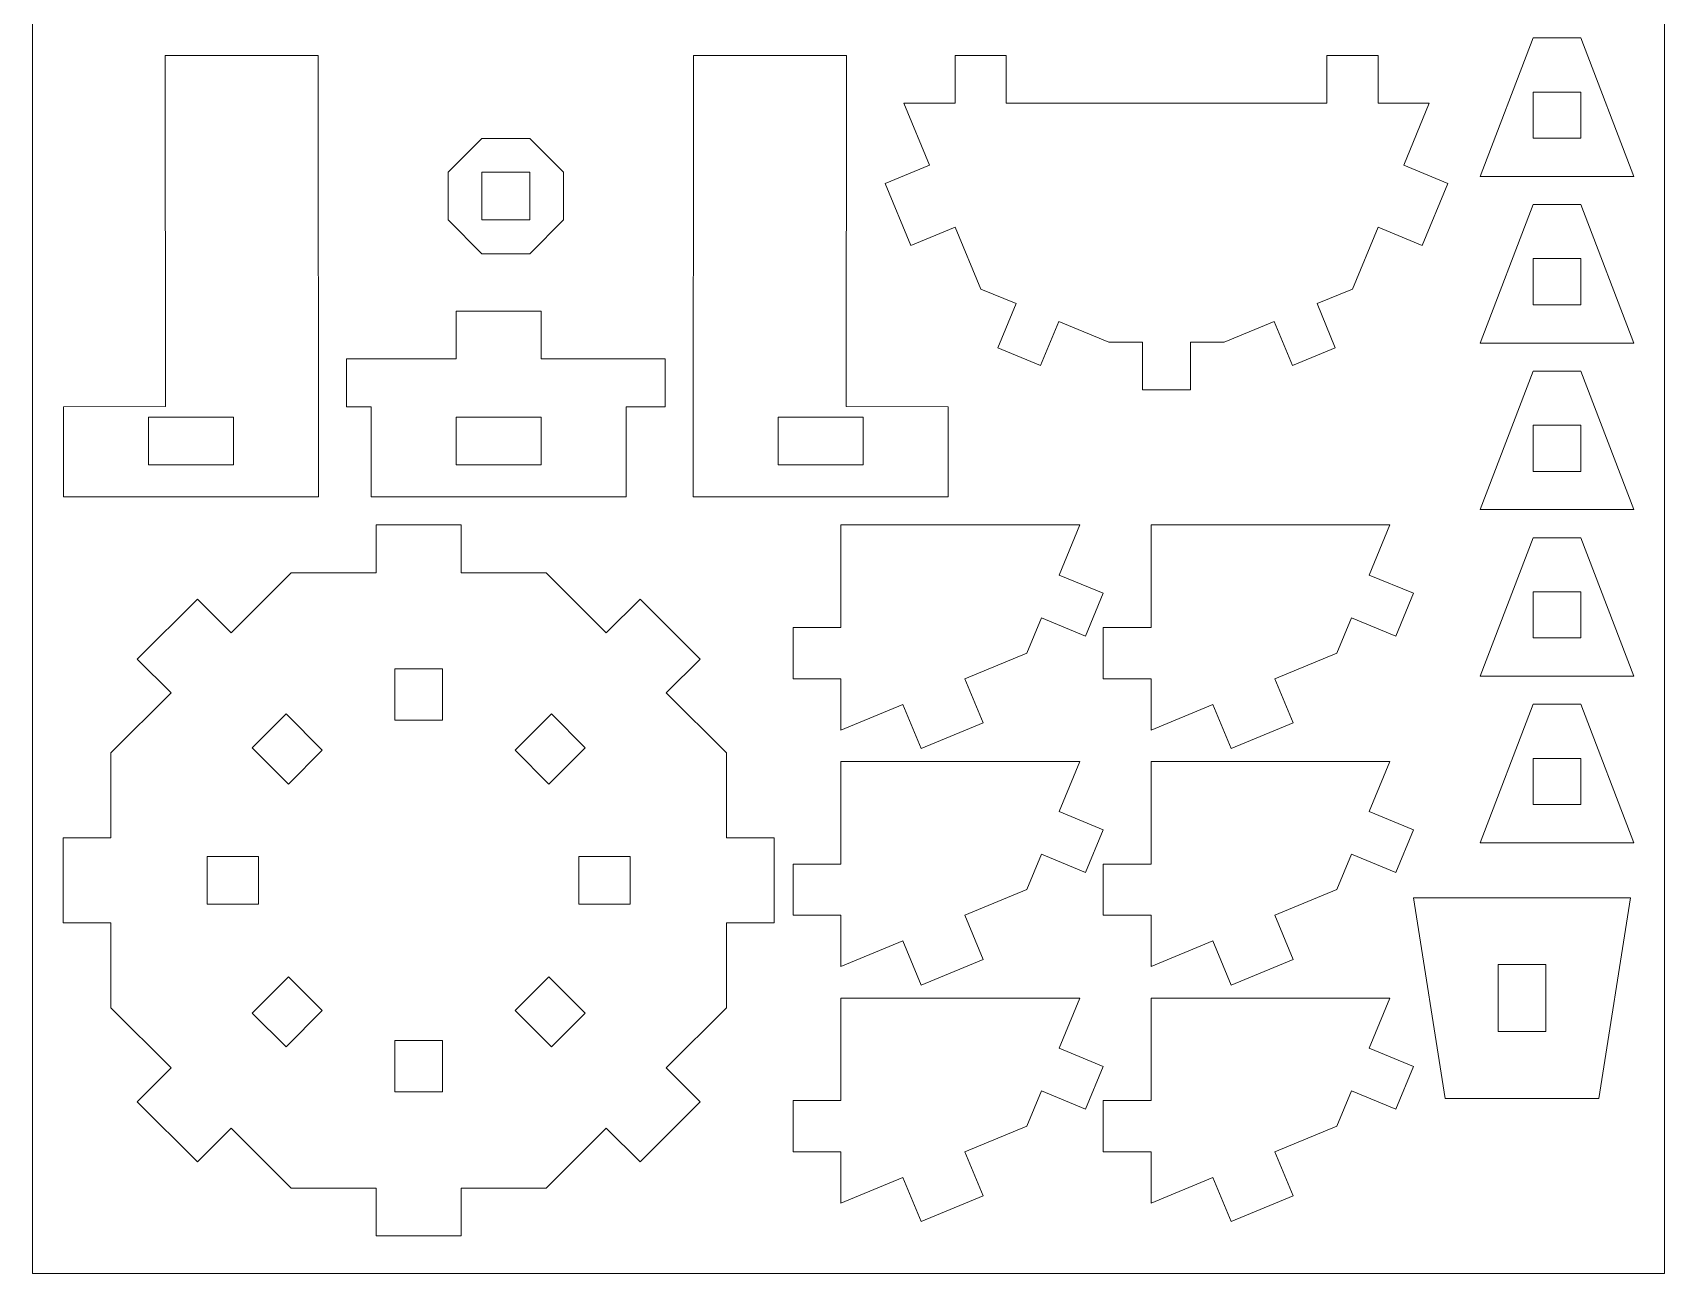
# Model space of a CAD drawing. Header units: millimetres. Extents: x -824 to 903, y -527 to 785.
# Drawn here: x -786.2 to -683.7, y 642.8 to 720.7 of the extents above; entities that cross this region are included whole.
import ezdxf

# ---------------------------------------------------------------- set-up
doc = ezdxf.new("R2010")
doc.units = ezdxf.units.MM
doc.header["$MEASUREMENT"] = 0
doc.layers.add('Camada 1', color=7, linetype='Continuous')

msp = doc.modelspace()

# ---------------------------------------------------------------- linework, layer by layer
at = {"layer": 'Camada 1', "color": 250, "lineweight": 9}
for points, knots in [([(-786.1629, 642.841), (-786.1629, 642.841), (-683.7403, 642.841), (-683.7403, 642.841), (-683.7403, 642.841), (-683.7403, 642.841), (-683.7403, 768.4775), (-683.7403, 768.4775), (-683.7403, 768.4775), (-683.7403, 768.4775), (-786.1629, 768.4775), (-786.1629, 768.4775), (-786.1629, 768.4775), (-786.1629, 768.4775), (-786.1629, 642.841), (-786.1629, 642.841)], [0, 0, 0, 0, 0.2, 0.2, 0.2, 0.2, 0.4, 0.4, 0.4, 0.4, 0.6, 0.6, 0.6, 0.6, 1, 1, 1, 1]), ([(-691.9802, 720.3931), (-691.9802, 720.3931), (-688.9848, 720.3929), (-688.9848, 720.3929), (-688.9848, 720.3929), (-688.9848, 720.3929), (-685.6587, 711.7011), (-685.6587, 711.7011), (-685.6587, 711.7011), (-685.6587, 711.7011), (-695.3063, 711.7011), (-695.3063, 711.7011), (-695.3063, 711.7011), (-695.3063, 711.7011), (-691.9802, 720.3931), (-691.9802, 720.3931)], [0, 0, 0, 0, 0.2, 0.2, 0.2, 0.2, 0.4, 0.4, 0.4, 0.4, 0.6, 0.6, 0.6, 0.6, 1, 1, 1, 1]), ([(-768.2442, 719.2979), (-768.2442, 719.2979), (-777.8445, 719.2908), (-777.8445, 719.2908), (-777.8445, 719.2908), (-777.8445, 719.2908), (-777.8315, 697.249), (-777.8315, 697.249), (-777.8315, 697.249), (-777.8315, 697.249), (-784.2311, 697.2457), (-784.2311, 697.2457), (-784.2311, 697.2457), (-784.2311, 697.2457), (-784.2264, 691.5871), (-784.2264, 691.5871), (-784.2264, 691.5871), (-784.2264, 691.5871), (-768.2262, 691.5972), (-768.2262, 691.5972), (-768.2262, 691.5972), (-768.2262, 691.5972), (-768.2442, 719.2979), (-768.2442, 719.2979)], [0, 0, 0, 0, 0.14285714, 0.14285714, 0.14285714, 0.14285714, 0.28571429, 0.28571429, 0.28571429, 0.28571429, 0.42857143, 0.42857143, 0.42857143, 0.42857143, 0.57142857, 0.57142857, 0.57142857, 0.57142857, 0.71428571, 0.71428571, 0.71428571, 0.71428571, 1, 1, 1, 1]), ([(-744.6809, 719.2978), (-744.6809, 719.2978), (-735.0805, 719.2906), (-735.0805, 719.2906), (-735.0805, 719.2906), (-735.0805, 719.2906), (-735.0936, 697.2489), (-735.0936, 697.2489), (-735.0936, 697.2489), (-735.0936, 697.2489), (-728.694, 697.2456), (-728.694, 697.2456), (-728.694, 697.2456), (-728.694, 697.2456), (-728.6987, 691.587), (-728.6987, 691.587), (-728.6987, 691.587), (-728.6987, 691.587), (-744.6989, 691.5971), (-744.6989, 691.5971), (-744.6989, 691.5971), (-744.6989, 691.5971), (-744.6809, 719.2978), (-744.6809, 719.2978)], [0, 0, 0, 0, 0.14285714, 0.14285714, 0.14285714, 0.14285714, 0.28571429, 0.28571429, 0.28571429, 0.28571429, 0.42857143, 0.42857143, 0.42857143, 0.42857143, 0.57142857, 0.57142857, 0.57142857, 0.57142857, 0.71428571, 0.71428571, 0.71428571, 0.71428571, 1, 1, 1, 1]), ([(-713.4891, 698.3018), (-713.4891, 698.3018), (-716.4891, 698.3017), (-716.4891, 698.3017), (-716.4891, 698.3017), (-716.4891, 698.3017), (-716.4891, 701.3018), (-716.4891, 701.3018), (-716.4891, 701.3018), (-716.4891, 701.3018), (-718.6104, 701.3018), (-718.6104, 701.3018), (-718.6104, 701.3018), (-718.6104, 701.3018), (-721.7535, 702.6037), (-721.7535, 702.6037), (-721.7535, 702.6037), (-721.7535, 702.6037), (-722.9015, 699.8319), (-722.9015, 699.8319), (-722.9015, 699.8319), (-722.9015, 699.8319), (-725.5825, 700.9424), (-725.5825, 700.9424), (-725.5825, 700.9424), (-725.5825, 700.9424), (-724.4344, 703.7141), (-724.4344, 703.7141), (-724.4344, 703.7141), (-724.4344, 703.7141), (-726.6535, 704.6332), (-726.6535, 704.6332), (-726.6535, 704.6332), (-726.6535, 704.6332), (-728.264, 708.5213), (-728.264, 708.5213), (-728.264, 708.5213), (-728.264, 708.5213), (-731.0357, 707.3733), (-731.0357, 707.3733), (-731.0357, 707.3733), (-731.0357, 707.3733), (-732.6463, 711.2615), (-732.6463, 711.2615), (-732.6463, 711.2615), (-732.6463, 711.2615), (-729.8745, 712.4095), (-729.8745, 712.4095), (-729.8745, 712.4095), (-729.8745, 712.4095), (-731.485, 716.2976), (-731.485, 716.2976), (-731.485, 716.2976), (-731.485, 716.2976), (-728.2664, 716.2976), (-728.2664, 716.2976), (-728.2664, 716.2976), (-728.2664, 716.2976), (-728.2665, 719.2977), (-728.2665, 719.2977), (-728.2665, 719.2977), (-728.2665, 719.2977), (-725.0478, 719.2977), (-725.0478, 719.2977), (-725.0478, 719.2977), (-725.0478, 719.2977), (-725.0478, 716.2977), (-725.0478, 716.2977), (-725.0478, 716.2977), (-725.0478, 716.2977), (-704.9304, 716.2977), (-704.9304, 716.2977), (-704.9304, 716.2977), (-704.9304, 716.2977), (-704.9305, 719.2977), (-704.9305, 719.2977), (-704.9305, 719.2977), (-704.9305, 719.2977), (-701.7118, 719.2978), (-701.7118, 719.2978), (-701.7118, 719.2978), (-701.7118, 719.2978), (-701.7118, 716.2978), (-701.7118, 716.2978), (-701.7118, 716.2978), (-701.7118, 716.2978), (-698.4932, 716.2978), (-698.4932, 716.2978), (-698.4932, 716.2978), (-698.4932, 716.2978), (-700.1037, 712.4096), (-700.1037, 712.4096), (-700.1037, 712.4096), (-700.1037, 712.4096), (-697.3321, 711.2616), (-697.3321, 711.2616), (-697.3321, 711.2616), (-697.3321, 711.2616), (-698.9425, 707.3735), (-698.9425, 707.3735), (-698.9425, 707.3735), (-698.9425, 707.3735), (-701.7142, 708.5216), (-701.7142, 708.5216), (-701.7142, 708.5216), (-701.7142, 708.5216), (-703.3247, 704.6333), (-703.3247, 704.6333), (-703.3247, 704.6333), (-703.3247, 704.6333), (-705.5438, 703.7142), (-705.5438, 703.7142), (-705.5438, 703.7142), (-705.5438, 703.7142), (-704.3957, 700.9424), (-704.3957, 700.9424), (-704.3957, 700.9424), (-704.3957, 700.9424), (-707.0767, 699.8321), (-707.0767, 699.8321), (-707.0767, 699.8321), (-707.0767, 699.8321), (-708.2248, 702.6037), (-708.2248, 702.6037), (-708.2248, 702.6037), (-708.2248, 702.6037), (-711.3677, 701.3018), (-711.3677, 701.3018), (-711.3677, 701.3018), (-711.3677, 701.3018), (-713.489, 701.3018), (-713.489, 701.3018), (-713.489, 701.3018), (-713.489, 701.3018), (-713.4891, 698.3018), (-713.4891, 698.3018)], [0, 0, 0, 0, 0.02857143, 0.02857143, 0.02857143, 0.02857143, 0.05714286, 0.05714286, 0.05714286, 0.05714286, 0.08571429, 0.08571429, 0.08571429, 0.08571429, 0.11428571, 0.11428571, 0.11428571, 0.11428571, 0.14285714, 0.14285714, 0.14285714, 0.14285714, 0.17142857, 0.17142857, 0.17142857, 0.17142857, 0.2, 0.2, 0.2, 0.2, 0.22857143, 0.22857143, 0.22857143, 0.22857143, 0.25714286, 0.25714286, 0.25714286, 0.25714286, 0.28571429, 0.28571429, 0.28571429, 0.28571429, 0.31428571, 0.31428571, 0.31428571, 0.31428571, 0.34285714, 0.34285714, 0.34285714, 0.34285714, 0.37142857, 0.37142857, 0.37142857, 0.37142857, 0.4, 0.4, 0.4, 0.4, 0.42857143, 0.42857143, 0.42857143, 0.42857143, 0.45714286, 0.45714286, 0.45714286, 0.45714286, 0.48571429, 0.48571429, 0.48571429, 0.48571429, 0.51428571, 0.51428571, 0.51428571, 0.51428571, 0.54285714, 0.54285714, 0.54285714, 0.54285714, 0.57142857, 0.57142857, 0.57142857, 0.57142857, 0.6, 0.6, 0.6, 0.6, 0.62857143, 0.62857143, 0.62857143, 0.62857143, 0.65714286, 0.65714286, 0.65714286, 0.65714286, 0.68571429, 0.68571429, 0.68571429, 0.68571429, 0.71428571, 0.71428571, 0.71428571, 0.71428571, 0.74285714, 0.74285714, 0.74285714, 0.74285714, 0.77142857, 0.77142857, 0.77142857, 0.77142857, 0.8, 0.8, 0.8, 0.8, 0.82857143, 0.82857143, 0.82857143, 0.82857143, 0.85714286, 0.85714286, 0.85714286, 0.85714286, 0.88571429, 0.88571429, 0.88571429, 0.88571429, 0.91428571, 0.91428571, 0.91428571, 0.91428571, 0.94285714, 0.94285714, 0.94285714, 0.94285714, 1, 1, 1, 1]), ([(-688.9848, 716.9964), (-688.9848, 716.9964), (-688.9848, 714.0992), (-688.9848, 714.0992), (-688.9848, 714.0992), (-688.9848, 714.0992), (-691.9801, 714.0992), (-691.9801, 714.0992), (-691.9801, 714.0992), (-691.9801, 714.0992), (-691.9801, 716.9964), (-691.9801, 716.9964), (-691.9801, 716.9964), (-691.9801, 716.9964), (-688.9848, 716.9964), (-688.9848, 716.9964)], [0, 0, 0, 0, 0.2, 0.2, 0.2, 0.2, 0.4, 0.4, 0.4, 0.4, 0.6, 0.6, 0.6, 0.6, 1, 1, 1, 1]), ([(-752.8384, 711.9664), (-752.8384, 711.9664), (-752.8384, 708.9664), (-752.8384, 708.9664), (-752.8384, 708.9664), (-752.8384, 708.9664), (-754.9598, 706.8451), (-754.9598, 706.8451), (-754.9598, 706.8451), (-754.9598, 706.8451), (-757.9598, 706.8451), (-757.9598, 706.8451), (-757.9598, 706.8451), (-757.9598, 706.8451), (-760.0811, 708.9664), (-760.0811, 708.9664), (-760.0811, 708.9664), (-760.0811, 708.9664), (-760.0813, 711.9664), (-760.0813, 711.9664), (-760.0813, 711.9664), (-760.0813, 711.9664), (-757.9598, 714.0878), (-757.9598, 714.0878), (-757.9598, 714.0878), (-757.9598, 714.0878), (-754.9598, 714.0878), (-754.9598, 714.0878), (-754.9598, 714.0878), (-754.9598, 714.0878), (-752.8384, 711.9664), (-752.8384, 711.9664)], [0, 0, 0, 0, 0.11111111, 0.11111111, 0.11111111, 0.11111111, 0.22222222, 0.22222222, 0.22222222, 0.22222222, 0.33333333, 0.33333333, 0.33333333, 0.33333333, 0.44444444, 0.44444444, 0.44444444, 0.44444444, 0.55555556, 0.55555556, 0.55555556, 0.55555556, 0.66666667, 0.66666667, 0.66666667, 0.66666667, 0.77777778, 0.77777778, 0.77777778, 0.77777778, 1, 1, 1, 1]), ([(-757.9598, 711.9664), (-757.9598, 711.9664), (-757.9598, 708.9664), (-757.9598, 708.9664), (-757.9598, 708.9664), (-757.9598, 708.9664), (-754.9598, 708.9664), (-754.9598, 708.9664), (-754.9598, 708.9664), (-754.9598, 708.9664), (-754.9598, 711.9664), (-754.9598, 711.9664), (-754.9598, 711.9664), (-754.9598, 711.9664), (-757.9598, 711.9664), (-757.9598, 711.9664)], [0, 0, 0, 0, 0.2, 0.2, 0.2, 0.2, 0.4, 0.4, 0.4, 0.4, 0.6, 0.6, 0.6, 0.6, 1, 1, 1, 1]), ([(-691.9802, 709.9364), (-691.9802, 709.9364), (-688.9848, 709.9362), (-688.9848, 709.9362), (-688.9848, 709.9362), (-688.9848, 709.9362), (-685.6587, 701.2444), (-685.6587, 701.2444), (-685.6587, 701.2444), (-685.6587, 701.2444), (-695.3063, 701.2444), (-695.3063, 701.2444), (-695.3063, 701.2444), (-695.3063, 701.2444), (-691.9802, 709.9364), (-691.9802, 709.9364)], [0, 0, 0, 0, 0.2, 0.2, 0.2, 0.2, 0.4, 0.4, 0.4, 0.4, 0.6, 0.6, 0.6, 0.6, 1, 1, 1, 1]), ([(-688.9848, 706.5397), (-688.9848, 706.5397), (-688.9848, 703.6425), (-688.9848, 703.6425), (-688.9848, 703.6425), (-688.9848, 703.6425), (-691.9801, 703.6425), (-691.9801, 703.6425), (-691.9801, 703.6425), (-691.9801, 703.6425), (-691.9801, 706.5397), (-691.9801, 706.5397), (-691.9801, 706.5397), (-691.9801, 706.5397), (-688.9848, 706.5397), (-688.9848, 706.5397)], [0, 0, 0, 0, 0.2, 0.2, 0.2, 0.2, 0.4, 0.4, 0.4, 0.4, 0.6, 0.6, 0.6, 0.6, 1, 1, 1, 1]), ([(-754.2503, 700.2459), (-754.2503, 700.2459), (-746.4583, 700.2461), (-746.4583, 700.2461), (-746.4583, 700.2461), (-746.4583, 700.2461), (-746.4583, 697.2459), (-746.4583, 697.2459), (-746.4583, 697.2459), (-746.4583, 697.2459), (-748.9169, 697.2459), (-748.9169, 697.2459), (-748.9169, 697.2459), (-748.9169, 697.2459), (-748.9169, 691.5873), (-748.9169, 691.5873), (-748.9169, 691.5873), (-748.9169, 691.5873), (-764.917, 691.5871), (-764.917, 691.5871), (-764.917, 691.5871), (-764.917, 691.5871), (-764.9171, 697.2458), (-764.9171, 697.2458), (-764.9171, 697.2458), (-764.9171, 697.2458), (-766.4615, 697.2458), (-766.4615, 697.2458), (-766.4615, 697.2458), (-766.4615, 697.2458), (-766.4615, 700.2458), (-766.4615, 700.2458), (-766.4615, 700.2458), (-766.4615, 700.2458), (-759.5837, 700.2461), (-759.5837, 700.2461), (-759.5837, 700.2461), (-759.5837, 700.2461), (-759.5837, 703.2459), (-759.5837, 703.2459), (-759.5837, 703.2459), (-759.5837, 703.2459), (-754.2503, 703.2459), (-754.2503, 703.2459), (-754.2503, 703.2459), (-754.2503, 703.2459), (-754.2503, 700.2459), (-754.2503, 700.2459)], [0, 0, 0, 0, 0.07692308, 0.07692308, 0.07692308, 0.07692308, 0.15384615, 0.15384615, 0.15384615, 0.15384615, 0.23076923, 0.23076923, 0.23076923, 0.23076923, 0.30769231, 0.30769231, 0.30769231, 0.30769231, 0.38461538, 0.38461538, 0.38461538, 0.38461538, 0.46153846, 0.46153846, 0.46153846, 0.46153846, 0.53846154, 0.53846154, 0.53846154, 0.53846154, 0.61538462, 0.61538462, 0.61538462, 0.61538462, 0.69230769, 0.69230769, 0.69230769, 0.69230769, 0.76923077, 0.76923077, 0.76923077, 0.76923077, 0.84615385, 0.84615385, 0.84615385, 0.84615385, 1, 1, 1, 1]), ([(-691.9802, 699.4797), (-691.9802, 699.4797), (-688.9848, 699.4795), (-688.9848, 699.4795), (-688.9848, 699.4795), (-688.9848, 699.4795), (-685.6587, 690.7877), (-685.6587, 690.7877), (-685.6587, 690.7877), (-685.6587, 690.7877), (-695.3063, 690.7877), (-695.3063, 690.7877), (-695.3063, 690.7877), (-695.3063, 690.7877), (-691.9802, 699.4797), (-691.9802, 699.4797)], [0, 0, 0, 0, 0.2, 0.2, 0.2, 0.2, 0.4, 0.4, 0.4, 0.4, 0.6, 0.6, 0.6, 0.6, 1, 1, 1, 1]), ([(-778.8962, 696.5906), (-778.8962, 696.5906), (-773.5629, 696.5941), (-773.5629, 696.5941), (-773.5629, 696.5941), (-773.5629, 696.5941), (-773.5609, 693.5939), (-773.5609, 693.5939), (-773.5609, 693.5939), (-773.5609, 693.5939), (-778.8943, 693.5905), (-778.8943, 693.5905), (-778.8943, 693.5905), (-778.8943, 693.5905), (-778.8962, 696.5906), (-778.8962, 696.5906)], [0, 0, 0, 0, 0.2, 0.2, 0.2, 0.2, 0.4, 0.4, 0.4, 0.4, 0.6, 0.6, 0.6, 0.6, 1, 1, 1, 1]), ([(-754.2503, 693.5872), (-754.2503, 693.5872), (-759.5837, 693.5872), (-759.5837, 693.5872), (-759.5837, 693.5872), (-759.5837, 693.5872), (-759.5837, 696.5872), (-759.5837, 696.5872), (-759.5837, 696.5872), (-759.5837, 696.5872), (-754.2503, 696.5872), (-754.2503, 696.5872), (-754.2503, 696.5872), (-754.2503, 696.5872), (-754.2503, 693.5872), (-754.2503, 693.5872)], [0, 0, 0, 0, 0.2, 0.2, 0.2, 0.2, 0.4, 0.4, 0.4, 0.4, 0.6, 0.6, 0.6, 0.6, 1, 1, 1, 1]), ([(-734.0289, 696.5905), (-734.0289, 696.5905), (-739.3622, 696.5939), (-739.3622, 696.5939), (-739.3622, 696.5939), (-739.3622, 696.5939), (-739.3642, 693.5938), (-739.3642, 693.5938), (-739.3642, 693.5938), (-739.3642, 693.5938), (-734.0308, 693.5904), (-734.0308, 693.5904), (-734.0308, 693.5904), (-734.0308, 693.5904), (-734.0289, 696.5905), (-734.0289, 696.5905)], [0, 0, 0, 0, 0.2, 0.2, 0.2, 0.2, 0.4, 0.4, 0.4, 0.4, 0.6, 0.6, 0.6, 0.6, 1, 1, 1, 1]), ([(-688.9848, 696.083), (-688.9848, 696.083), (-688.9848, 693.1858), (-688.9848, 693.1858), (-688.9848, 693.1858), (-688.9848, 693.1858), (-691.9801, 693.1858), (-691.9801, 693.1858), (-691.9801, 693.1858), (-691.9801, 693.1858), (-691.9801, 696.083), (-691.9801, 696.083), (-691.9801, 696.083), (-691.9801, 696.083), (-688.9848, 696.083), (-688.9848, 696.083)], [0, 0, 0, 0, 0.2, 0.2, 0.2, 0.2, 0.4, 0.4, 0.4, 0.4, 0.6, 0.6, 0.6, 0.6, 1, 1, 1, 1]), ([(-742.6165, 664.8416), (-742.6165, 664.8416), (-742.6164, 659.5082), (-742.6164, 659.5082), (-742.6164, 659.5082), (-742.6164, 659.5082), (-746.3877, 655.7369), (-746.3877, 655.7369), (-746.3877, 655.7369), (-746.3877, 655.7369), (-744.2664, 653.6155), (-744.2664, 653.6155), (-744.2664, 653.6155), (-744.2664, 653.6155), (-748.0376, 649.8442), (-748.0376, 649.8442), (-748.0376, 649.8442), (-748.0376, 649.8442), (-750.159, 651.9655), (-750.159, 651.9655), (-750.159, 651.9655), (-750.159, 651.9655), (-753.9303, 648.1942), (-753.9303, 648.1942), (-753.9303, 648.1942), (-753.9303, 648.1942), (-759.2637, 648.1942), (-759.2637, 648.1942), (-759.2637, 648.1942), (-759.2637, 648.1942), (-759.2637, 645.1942), (-759.2637, 645.1942), (-759.2637, 645.1942), (-759.2637, 645.1942), (-764.5971, 645.1942), (-764.5971, 645.1942), (-764.5971, 645.1942), (-764.5971, 645.1942), (-764.5971, 648.1942), (-764.5971, 648.1942), (-764.5971, 648.1942), (-764.5971, 648.1942), (-769.9305, 648.1942), (-769.9305, 648.1942), (-769.9305, 648.1942), (-769.9305, 648.1942), (-773.7018, 651.9655), (-773.7018, 651.9655), (-773.7018, 651.9655), (-773.7018, 651.9655), (-775.8233, 649.8442), (-775.8233, 649.8442), (-775.8233, 649.8442), (-775.8233, 649.8442), (-779.5945, 653.6155), (-779.5945, 653.6155), (-779.5945, 653.6155), (-779.5945, 653.6155), (-777.4731, 655.7368), (-777.4731, 655.7368), (-777.4731, 655.7368), (-777.4731, 655.7368), (-781.2445, 659.5079), (-781.2445, 659.5079), (-781.2445, 659.5079), (-781.2445, 659.5079), (-781.2445, 664.8414), (-781.2445, 664.8414), (-781.2445, 664.8414), (-781.2445, 664.8414), (-784.2445, 664.8414), (-784.2445, 664.8414), (-784.2445, 664.8414), (-784.2445, 664.8414), (-784.2445, 670.1749), (-784.2445, 670.1749), (-784.2445, 670.1749), (-784.2445, 670.1749), (-781.2445, 670.1749), (-781.2445, 670.1749), (-781.2445, 670.1749), (-781.2445, 670.1749), (-781.2445, 675.5082), (-781.2445, 675.5082), (-781.2445, 675.5082), (-781.2445, 675.5082), (-777.4733, 679.2796), (-777.4733, 679.2796), (-777.4733, 679.2796), (-777.4733, 679.2796), (-779.5947, 681.4009), (-779.5947, 681.4009), (-779.5947, 681.4009), (-779.5947, 681.4009), (-775.8234, 685.1722), (-775.8234, 685.1722), (-775.8234, 685.1722), (-775.8234, 685.1722), (-773.7021, 683.0509), (-773.7021, 683.0509), (-773.7021, 683.0509), (-773.7021, 683.0509), (-769.9308, 686.8222), (-769.9308, 686.8222), (-769.9308, 686.8222), (-769.9308, 686.8222), (-764.5974, 686.8222), (-764.5974, 686.8222), (-764.5974, 686.8222), (-764.5974, 686.8222), (-764.5974, 689.8222), (-764.5974, 689.8222), (-764.5974, 689.8222), (-764.5974, 689.8222), (-759.264, 689.8222), (-759.264, 689.8222), (-759.264, 689.8222), (-759.264, 689.8222), (-759.264, 686.8222), (-759.264, 686.8222), (-759.264, 686.8222), (-759.264, 686.8222), (-753.9304, 686.8222), (-753.9304, 686.8222), (-753.9304, 686.8222), (-753.9304, 686.8222), (-750.1593, 683.051), (-750.1593, 683.051), (-750.1593, 683.051), (-750.1593, 683.051), (-748.0378, 685.1724), (-748.0378, 685.1724), (-748.0378, 685.1724), (-748.0378, 685.1724), (-744.2664, 681.4011), (-744.2664, 681.4011), (-744.2664, 681.4011), (-744.2664, 681.4011), (-746.3878, 679.2797), (-746.3878, 679.2797), (-746.3878, 679.2797), (-746.3878, 679.2797), (-742.6165, 675.5084), (-742.6165, 675.5084), (-742.6165, 675.5084), (-742.6165, 675.5084), (-742.6165, 670.175), (-742.6165, 670.175), (-742.6165, 670.175), (-742.6165, 670.175), (-739.6164, 670.175), (-739.6164, 670.175), (-739.6164, 670.175), (-739.6164, 670.175), (-739.6164, 664.8416), (-739.6164, 664.8416), (-739.6164, 664.8416), (-739.6164, 664.8416), (-742.6165, 664.8416), (-742.6165, 664.8416)], [0, 0, 0, 0, 0.02439024, 0.02439024, 0.02439024, 0.02439024, 0.04878049, 0.04878049, 0.04878049, 0.04878049, 0.07317073, 0.07317073, 0.07317073, 0.07317073, 0.09756098, 0.09756098, 0.09756098, 0.09756098, 0.12195122, 0.12195122, 0.12195122, 0.12195122, 0.14634146, 0.14634146, 0.14634146, 0.14634146, 0.17073171, 0.17073171, 0.17073171, 0.17073171, 0.19512195, 0.19512195, 0.19512195, 0.19512195, 0.2195122, 0.2195122, 0.2195122, 0.2195122, 0.24390244, 0.24390244, 0.24390244, 0.24390244, 0.26829268, 0.26829268, 0.26829268, 0.26829268, 0.29268293, 0.29268293, 0.29268293, 0.29268293, 0.31707317, 0.31707317, 0.31707317, 0.31707317, 0.34146341, 0.34146341, 0.34146341, 0.34146341, 0.36585366, 0.36585366, 0.36585366, 0.36585366, 0.3902439, 0.3902439, 0.3902439, 0.3902439, 0.41463415, 0.41463415, 0.41463415, 0.41463415, 0.43902439, 0.43902439, 0.43902439, 0.43902439, 0.46341463, 0.46341463, 0.46341463, 0.46341463, 0.48780488, 0.48780488, 0.48780488, 0.48780488, 0.51219512, 0.51219512, 0.51219512, 0.51219512, 0.53658537, 0.53658537, 0.53658537, 0.53658537, 0.56097561, 0.56097561, 0.56097561, 0.56097561, 0.58536585, 0.58536585, 0.58536585, 0.58536585, 0.6097561, 0.6097561, 0.6097561, 0.6097561, 0.63414634, 0.63414634, 0.63414634, 0.63414634, 0.65853659, 0.65853659, 0.65853659, 0.65853659, 0.68292683, 0.68292683, 0.68292683, 0.68292683, 0.70731707, 0.70731707, 0.70731707, 0.70731707, 0.73170732, 0.73170732, 0.73170732, 0.73170732, 0.75609756, 0.75609756, 0.75609756, 0.75609756, 0.7804878, 0.7804878, 0.7804878, 0.7804878, 0.80487805, 0.80487805, 0.80487805, 0.80487805, 0.82926829, 0.82926829, 0.82926829, 0.82926829, 0.85365854, 0.85365854, 0.85365854, 0.85365854, 0.87804878, 0.87804878, 0.87804878, 0.87804878, 0.90243902, 0.90243902, 0.90243902, 0.90243902, 0.92682927, 0.92682927, 0.92682927, 0.92682927, 0.95121951, 0.95121951, 0.95121951, 0.95121951, 1, 1, 1, 1]), ([(-720.0716, 682.8502), (-720.0716, 682.8502), (-722.8434, 683.9982), (-722.8434, 683.9982), (-722.8434, 683.9982), (-722.8434, 683.9982), (-723.7625, 681.7791), (-723.7625, 681.7791), (-723.7625, 681.7791), (-723.7625, 681.7791), (-727.6507, 680.1686), (-727.6507, 680.1686), (-727.6507, 680.1686), (-727.6507, 680.1686), (-726.5025, 677.397), (-726.5025, 677.397), (-726.5025, 677.397), (-726.5025, 677.397), (-730.3907, 675.7864), (-730.3907, 675.7864), (-730.3907, 675.7864), (-730.3907, 675.7864), (-731.5388, 678.5581), (-731.5388, 678.5581), (-731.5388, 678.5581), (-731.5388, 678.5581), (-735.4269, 676.9476), (-735.4269, 676.9476), (-735.4269, 676.9476), (-735.4269, 676.9476), (-735.4269, 680.1662), (-735.4269, 680.1662), (-735.4269, 680.1662), (-735.4269, 680.1662), (-738.427, 680.1662), (-738.427, 680.1662), (-738.427, 680.1662), (-738.427, 680.1662), (-738.4269, 683.3849), (-738.4269, 683.3849), (-738.4269, 683.3849), (-738.4269, 683.3849), (-735.4269, 683.3849), (-735.4269, 683.3849), (-735.4269, 683.3849), (-735.4269, 683.3849), (-735.4269, 689.8221), (-735.4269, 689.8221), (-735.4269, 689.8221), (-735.4269, 689.8221), (-720.431, 689.8222), (-720.431, 689.8222), (-720.431, 689.8222), (-720.431, 689.8222), (-721.7329, 686.6792), (-721.7329, 686.6792), (-721.7329, 686.6792), (-721.7329, 686.6792), (-718.9611, 685.5312), (-718.9611, 685.5312), (-718.9611, 685.5312), (-718.9611, 685.5312), (-720.0716, 682.8502), (-720.0716, 682.8502)], [0, 0, 0, 0, 0.05882353, 0.05882353, 0.05882353, 0.05882353, 0.11764706, 0.11764706, 0.11764706, 0.11764706, 0.17647059, 0.17647059, 0.17647059, 0.17647059, 0.23529412, 0.23529412, 0.23529412, 0.23529412, 0.29411765, 0.29411765, 0.29411765, 0.29411765, 0.35294118, 0.35294118, 0.35294118, 0.35294118, 0.41176471, 0.41176471, 0.41176471, 0.41176471, 0.47058824, 0.47058824, 0.47058824, 0.47058824, 0.52941176, 0.52941176, 0.52941176, 0.52941176, 0.58823529, 0.58823529, 0.58823529, 0.58823529, 0.64705882, 0.64705882, 0.64705882, 0.64705882, 0.70588235, 0.70588235, 0.70588235, 0.70588235, 0.76470588, 0.76470588, 0.76470588, 0.76470588, 0.82352941, 0.82352941, 0.82352941, 0.82352941, 0.88235294, 0.88235294, 0.88235294, 0.88235294, 1, 1, 1, 1]), ([(-700.6058, 682.8502), (-700.6058, 682.8502), (-703.3776, 683.9982), (-703.3776, 683.9982), (-703.3776, 683.9982), (-703.3776, 683.9982), (-704.2968, 681.7791), (-704.2968, 681.7791), (-704.2968, 681.7791), (-704.2968, 681.7791), (-708.1849, 680.1686), (-708.1849, 680.1686), (-708.1849, 680.1686), (-708.1849, 680.1686), (-707.0368, 677.397), (-707.0368, 677.397), (-707.0368, 677.397), (-707.0368, 677.397), (-710.9249, 675.7864), (-710.9249, 675.7864), (-710.9249, 675.7864), (-710.9249, 675.7864), (-712.073, 678.5581), (-712.073, 678.5581), (-712.073, 678.5581), (-712.073, 678.5581), (-715.9611, 676.9476), (-715.9611, 676.9476), (-715.9611, 676.9476), (-715.9611, 676.9476), (-715.9611, 680.1662), (-715.9611, 680.1662), (-715.9611, 680.1662), (-715.9611, 680.1662), (-718.9612, 680.1662), (-718.9612, 680.1662), (-718.9612, 680.1662), (-718.9612, 680.1662), (-718.9611, 683.3849), (-718.9611, 683.3849), (-718.9611, 683.3849), (-718.9611, 683.3849), (-715.9611, 683.3849), (-715.9611, 683.3849), (-715.9611, 683.3849), (-715.9611, 683.3849), (-715.9611, 689.8221), (-715.9611, 689.8221), (-715.9611, 689.8221), (-715.9611, 689.8221), (-700.9652, 689.8222), (-700.9652, 689.8222), (-700.9652, 689.8222), (-700.9652, 689.8222), (-702.2671, 686.6792), (-702.2671, 686.6792), (-702.2671, 686.6792), (-702.2671, 686.6792), (-699.4954, 685.5312), (-699.4954, 685.5312), (-699.4954, 685.5312), (-699.4954, 685.5312), (-700.6058, 682.8502), (-700.6058, 682.8502)], [0, 0, 0, 0, 0.05882353, 0.05882353, 0.05882353, 0.05882353, 0.11764706, 0.11764706, 0.11764706, 0.11764706, 0.17647059, 0.17647059, 0.17647059, 0.17647059, 0.23529412, 0.23529412, 0.23529412, 0.23529412, 0.29411765, 0.29411765, 0.29411765, 0.29411765, 0.35294118, 0.35294118, 0.35294118, 0.35294118, 0.41176471, 0.41176471, 0.41176471, 0.41176471, 0.47058824, 0.47058824, 0.47058824, 0.47058824, 0.52941176, 0.52941176, 0.52941176, 0.52941176, 0.58823529, 0.58823529, 0.58823529, 0.58823529, 0.64705882, 0.64705882, 0.64705882, 0.64705882, 0.70588235, 0.70588235, 0.70588235, 0.70588235, 0.76470588, 0.76470588, 0.76470588, 0.76470588, 0.82352941, 0.82352941, 0.82352941, 0.82352941, 0.88235294, 0.88235294, 0.88235294, 0.88235294, 1, 1, 1, 1]), ([(-691.9802, 689.023), (-691.9802, 689.023), (-688.9848, 689.0228), (-688.9848, 689.0228), (-688.9848, 689.0228), (-688.9848, 689.0228), (-685.6587, 680.331), (-685.6587, 680.331), (-685.6587, 680.331), (-685.6587, 680.331), (-695.3063, 680.331), (-695.3063, 680.331), (-695.3063, 680.331), (-695.3063, 680.331), (-691.9802, 689.023), (-691.9802, 689.023)], [0, 0, 0, 0, 0.2, 0.2, 0.2, 0.2, 0.4, 0.4, 0.4, 0.4, 0.6, 0.6, 0.6, 0.6, 1, 1, 1, 1]), ([(-688.9848, 685.6263), (-688.9848, 685.6263), (-688.9848, 682.7291), (-688.9848, 682.7291), (-688.9848, 682.7291), (-688.9848, 682.7291), (-691.9801, 682.7291), (-691.9801, 682.7291), (-691.9801, 682.7291), (-691.9801, 682.7291), (-691.9801, 685.6263), (-691.9801, 685.6263), (-691.9801, 685.6263), (-691.9801, 685.6263), (-688.9848, 685.6263), (-688.9848, 685.6263)], [0, 0, 0, 0, 0.2, 0.2, 0.2, 0.2, 0.4, 0.4, 0.4, 0.4, 0.6, 0.6, 0.6, 0.6, 1, 1, 1, 1]), ([(-763.4305, 680.7856), (-763.4305, 680.7856), (-763.4307, 677.5669), (-763.4307, 677.5669), (-763.4307, 677.5669), (-763.4307, 677.5669), (-760.4307, 677.5669), (-760.4307, 677.5669), (-760.4307, 677.5669), (-760.4307, 677.5669), (-760.4307, 680.7855), (-760.4307, 680.7855), (-760.4307, 680.7855), (-760.4307, 680.7855), (-763.4305, 680.7856), (-763.4305, 680.7856)], [0, 0, 0, 0, 0.2, 0.2, 0.2, 0.2, 0.4, 0.4, 0.4, 0.4, 0.6, 0.6, 0.6, 0.6, 1, 1, 1, 1]), ([(-691.9802, 678.5663), (-691.9802, 678.5663), (-688.9848, 678.5661), (-688.9848, 678.5661), (-688.9848, 678.5661), (-688.9848, 678.5661), (-685.6587, 669.8743), (-685.6587, 669.8743), (-685.6587, 669.8743), (-685.6587, 669.8743), (-695.3063, 669.8743), (-695.3063, 669.8743), (-695.3063, 669.8743), (-695.3063, 669.8743), (-691.9802, 678.5663), (-691.9802, 678.5663)], [0, 0, 0, 0, 0.2, 0.2, 0.2, 0.2, 0.4, 0.4, 0.4, 0.4, 0.6, 0.6, 0.6, 0.6, 1, 1, 1, 1]), ([(-772.3797, 675.8361), (-772.3797, 675.8361), (-770.1038, 673.5601), (-770.1038, 673.5601), (-770.1038, 673.5601), (-770.1038, 673.5601), (-767.9824, 675.6815), (-767.9824, 675.6815), (-767.9824, 675.6815), (-767.9824, 675.6815), (-770.2584, 677.9573), (-770.2584, 677.9573), (-770.2584, 677.9573), (-770.2584, 677.9573), (-772.3797, 675.8361), (-772.3797, 675.8361)], [0, 0, 0, 0, 0.2, 0.2, 0.2, 0.2, 0.4, 0.4, 0.4, 0.4, 0.6, 0.6, 0.6, 0.6, 1, 1, 1, 1]), ([(-753.6028, 677.9573), (-753.6028, 677.9573), (-755.8787, 675.6815), (-755.8787, 675.6815), (-755.8787, 675.6815), (-755.8787, 675.6815), (-753.7574, 673.5602), (-753.7574, 673.5602), (-753.7574, 673.5602), (-753.7574, 673.5602), (-751.4815, 675.8361), (-751.4815, 675.8361), (-751.4815, 675.8361), (-751.4815, 675.8361), (-753.6028, 677.9573), (-753.6028, 677.9573)], [0, 0, 0, 0, 0.2, 0.2, 0.2, 0.2, 0.4, 0.4, 0.4, 0.4, 0.6, 0.6, 0.6, 0.6, 1, 1, 1, 1]), ([(-720.0716, 668.0008), (-720.0716, 668.0008), (-722.8434, 669.1488), (-722.8434, 669.1488), (-722.8434, 669.1488), (-722.8434, 669.1488), (-723.7625, 666.9297), (-723.7625, 666.9297), (-723.7625, 666.9297), (-723.7625, 666.9297), (-727.6507, 665.3192), (-727.6507, 665.3192), (-727.6507, 665.3192), (-727.6507, 665.3192), (-726.5025, 662.5476), (-726.5025, 662.5476), (-726.5025, 662.5476), (-726.5025, 662.5476), (-730.3907, 660.937), (-730.3907, 660.937), (-730.3907, 660.937), (-730.3907, 660.937), (-731.5388, 663.7086), (-731.5388, 663.7086), (-731.5388, 663.7086), (-731.5388, 663.7086), (-735.4269, 662.0982), (-735.4269, 662.0982), (-735.4269, 662.0982), (-735.4269, 662.0982), (-735.4269, 665.3168), (-735.4269, 665.3168), (-735.4269, 665.3168), (-735.4269, 665.3168), (-738.427, 665.3168), (-738.427, 665.3168), (-738.427, 665.3168), (-738.427, 665.3168), (-738.4269, 668.5355), (-738.4269, 668.5355), (-738.4269, 668.5355), (-738.4269, 668.5355), (-735.4269, 668.5355), (-735.4269, 668.5355), (-735.4269, 668.5355), (-735.4269, 668.5355), (-735.4269, 674.9726), (-735.4269, 674.9726), (-735.4269, 674.9726), (-735.4269, 674.9726), (-720.431, 674.9728), (-720.431, 674.9728), (-720.431, 674.9728), (-720.431, 674.9728), (-721.7329, 671.8298), (-721.7329, 671.8298), (-721.7329, 671.8298), (-721.7329, 671.8298), (-718.9611, 670.6818), (-718.9611, 670.6818), (-718.9611, 670.6818), (-718.9611, 670.6818), (-720.0716, 668.0008), (-720.0716, 668.0008)], [0, 0, 0, 0, 0.05882353, 0.05882353, 0.05882353, 0.05882353, 0.11764706, 0.11764706, 0.11764706, 0.11764706, 0.17647059, 0.17647059, 0.17647059, 0.17647059, 0.23529412, 0.23529412, 0.23529412, 0.23529412, 0.29411765, 0.29411765, 0.29411765, 0.29411765, 0.35294118, 0.35294118, 0.35294118, 0.35294118, 0.41176471, 0.41176471, 0.41176471, 0.41176471, 0.47058824, 0.47058824, 0.47058824, 0.47058824, 0.52941176, 0.52941176, 0.52941176, 0.52941176, 0.58823529, 0.58823529, 0.58823529, 0.58823529, 0.64705882, 0.64705882, 0.64705882, 0.64705882, 0.70588235, 0.70588235, 0.70588235, 0.70588235, 0.76470588, 0.76470588, 0.76470588, 0.76470588, 0.82352941, 0.82352941, 0.82352941, 0.82352941, 0.88235294, 0.88235294, 0.88235294, 0.88235294, 1, 1, 1, 1]), ([(-700.6058, 668.0008), (-700.6058, 668.0008), (-703.3776, 669.1488), (-703.3776, 669.1488), (-703.3776, 669.1488), (-703.3776, 669.1488), (-704.2968, 666.9297), (-704.2968, 666.9297), (-704.2968, 666.9297), (-704.2968, 666.9297), (-708.1849, 665.3192), (-708.1849, 665.3192), (-708.1849, 665.3192), (-708.1849, 665.3192), (-707.0368, 662.5476), (-707.0368, 662.5476), (-707.0368, 662.5476), (-707.0368, 662.5476), (-710.9249, 660.937), (-710.9249, 660.937), (-710.9249, 660.937), (-710.9249, 660.937), (-712.073, 663.7086), (-712.073, 663.7086), (-712.073, 663.7086), (-712.073, 663.7086), (-715.9611, 662.0982), (-715.9611, 662.0982), (-715.9611, 662.0982), (-715.9611, 662.0982), (-715.9611, 665.3168), (-715.9611, 665.3168), (-715.9611, 665.3168), (-715.9611, 665.3168), (-718.9612, 665.3168), (-718.9612, 665.3168), (-718.9612, 665.3168), (-718.9612, 665.3168), (-718.9611, 668.5355), (-718.9611, 668.5355), (-718.9611, 668.5355), (-718.9611, 668.5355), (-715.9611, 668.5355), (-715.9611, 668.5355), (-715.9611, 668.5355), (-715.9611, 668.5355), (-715.9611, 674.9726), (-715.9611, 674.9726), (-715.9611, 674.9726), (-715.9611, 674.9726), (-700.9652, 674.9728), (-700.9652, 674.9728), (-700.9652, 674.9728), (-700.9652, 674.9728), (-702.2671, 671.8298), (-702.2671, 671.8298), (-702.2671, 671.8298), (-702.2671, 671.8298), (-699.4954, 670.6818), (-699.4954, 670.6818), (-699.4954, 670.6818), (-699.4954, 670.6818), (-700.6058, 668.0008), (-700.6058, 668.0008)], [0, 0, 0, 0, 0.05882353, 0.05882353, 0.05882353, 0.05882353, 0.11764706, 0.11764706, 0.11764706, 0.11764706, 0.17647059, 0.17647059, 0.17647059, 0.17647059, 0.23529412, 0.23529412, 0.23529412, 0.23529412, 0.29411765, 0.29411765, 0.29411765, 0.29411765, 0.35294118, 0.35294118, 0.35294118, 0.35294118, 0.41176471, 0.41176471, 0.41176471, 0.41176471, 0.47058824, 0.47058824, 0.47058824, 0.47058824, 0.52941176, 0.52941176, 0.52941176, 0.52941176, 0.58823529, 0.58823529, 0.58823529, 0.58823529, 0.64705882, 0.64705882, 0.64705882, 0.64705882, 0.70588235, 0.70588235, 0.70588235, 0.70588235, 0.76470588, 0.76470588, 0.76470588, 0.76470588, 0.82352941, 0.82352941, 0.82352941, 0.82352941, 0.88235294, 0.88235294, 0.88235294, 0.88235294, 1, 1, 1, 1]), ([(-688.9848, 675.1696), (-688.9848, 675.1696), (-688.9848, 672.2724), (-688.9848, 672.2724), (-688.9848, 672.2724), (-688.9848, 672.2724), (-691.9801, 672.2724), (-691.9801, 672.2724), (-691.9801, 672.2724), (-691.9801, 672.2724), (-691.9801, 675.1696), (-691.9801, 675.1696), (-691.9801, 675.1696), (-691.9801, 675.1696), (-688.9848, 675.1696), (-688.9848, 675.1696)], [0, 0, 0, 0, 0.2, 0.2, 0.2, 0.2, 0.4, 0.4, 0.4, 0.4, 0.6, 0.6, 0.6, 0.6, 1, 1, 1, 1]), ([(-775.2078, 666.0081), (-775.2078, 666.0081), (-771.9891, 666.0082), (-771.9891, 666.0082), (-771.9891, 666.0082), (-771.9891, 666.0082), (-771.9893, 669.0081), (-771.9893, 669.0081), (-771.9893, 669.0081), (-771.9893, 669.0081), (-775.2078, 669.0083), (-775.2078, 669.0083), (-775.2078, 669.0083), (-775.2078, 669.0083), (-775.2078, 666.0081), (-775.2078, 666.0081)], [0, 0, 0, 0, 0.2, 0.2, 0.2, 0.2, 0.4, 0.4, 0.4, 0.4, 0.6, 0.6, 0.6, 0.6, 1, 1, 1, 1]), ([(-748.6533, 669.0083), (-748.6533, 669.0083), (-751.8718, 669.0083), (-751.8718, 669.0083), (-751.8718, 669.0083), (-751.8718, 669.0083), (-751.8718, 666.0083), (-751.8718, 666.0083), (-751.8718, 666.0083), (-751.8718, 666.0083), (-748.6531, 666.0082), (-748.6531, 666.0082), (-748.6531, 666.0082), (-748.6531, 666.0082), (-748.6533, 669.0083), (-748.6533, 669.0083)], [0, 0, 0, 0, 0.2, 0.2, 0.2, 0.2, 0.4, 0.4, 0.4, 0.4, 0.6, 0.6, 0.6, 0.6, 1, 1, 1, 1]), ([(-699.4954, 666.4216), (-699.4954, 666.4216), (-685.8611, 666.4216), (-685.8611, 666.4216), (-685.8611, 666.4216), (-685.8611, 666.4216), (-687.8577, 653.8252), (-687.8577, 653.8252), (-687.8577, 653.8252), (-687.8577, 653.8252), (-697.4987, 653.8251), (-697.4987, 653.8251), (-697.4987, 653.8251), (-697.4987, 653.8251), (-699.4954, 666.4216), (-699.4954, 666.4216)], [0, 0, 0, 0, 0.2, 0.2, 0.2, 0.2, 0.4, 0.4, 0.4, 0.4, 0.6, 0.6, 0.6, 0.6, 1, 1, 1, 1]), ([(-694.1748, 662.2228), (-694.1748, 662.2228), (-691.1817, 662.2228), (-691.1817, 662.2228), (-691.1817, 662.2228), (-691.1817, 662.2228), (-691.1817, 658.0239), (-691.1817, 658.0239), (-691.1817, 658.0239), (-691.1817, 658.0239), (-694.1748, 658.0239), (-694.1748, 658.0239), (-694.1748, 658.0239), (-694.1748, 658.0239), (-694.1748, 662.2228), (-694.1748, 662.2228)], [0, 0, 0, 0, 0.2, 0.2, 0.2, 0.2, 0.4, 0.4, 0.4, 0.4, 0.6, 0.6, 0.6, 0.6, 1, 1, 1, 1]), ([(-770.2582, 657.0591), (-770.2582, 657.0591), (-767.9823, 659.335), (-767.9823, 659.335), (-767.9823, 659.335), (-767.9823, 659.335), (-770.1037, 661.4564), (-770.1037, 661.4564), (-770.1037, 661.4564), (-770.1037, 661.4564), (-772.3797, 659.1804), (-772.3797, 659.1804), (-772.3797, 659.1804), (-772.3797, 659.1804), (-770.2582, 657.0591), (-770.2582, 657.0591)], [0, 0, 0, 0, 0.2, 0.2, 0.2, 0.2, 0.4, 0.4, 0.4, 0.4, 0.6, 0.6, 0.6, 0.6, 1, 1, 1, 1]), ([(-751.4814, 659.1804), (-751.4814, 659.1804), (-753.7573, 661.4564), (-753.7573, 661.4564), (-753.7573, 661.4564), (-753.7573, 661.4564), (-755.8787, 659.3351), (-755.8787, 659.3351), (-755.8787, 659.3351), (-755.8787, 659.3351), (-753.6027, 657.0591), (-753.6027, 657.0591), (-753.6027, 657.0591), (-753.6027, 657.0591), (-751.4814, 659.1804), (-751.4814, 659.1804)], [0, 0, 0, 0, 0.2, 0.2, 0.2, 0.2, 0.4, 0.4, 0.4, 0.4, 0.6, 0.6, 0.6, 0.6, 1, 1, 1, 1]), ([(-720.0716, 653.1514), (-720.0716, 653.1514), (-722.8434, 654.2994), (-722.8434, 654.2994), (-722.8434, 654.2994), (-722.8434, 654.2994), (-723.7625, 652.0803), (-723.7625, 652.0803), (-723.7625, 652.0803), (-723.7625, 652.0803), (-727.6507, 650.4698), (-727.6507, 650.4698), (-727.6507, 650.4698), (-727.6507, 650.4698), (-726.5025, 647.6982), (-726.5025, 647.6982), (-726.5025, 647.6982), (-726.5025, 647.6982), (-730.3907, 646.0876), (-730.3907, 646.0876), (-730.3907, 646.0876), (-730.3907, 646.0876), (-731.5388, 648.8592), (-731.5388, 648.8592), (-731.5388, 648.8592), (-731.5388, 648.8592), (-735.4269, 647.2488), (-735.4269, 647.2488), (-735.4269, 647.2488), (-735.4269, 647.2488), (-735.4269, 650.4674), (-735.4269, 650.4674), (-735.4269, 650.4674), (-735.4269, 650.4674), (-738.427, 650.4674), (-738.427, 650.4674), (-738.427, 650.4674), (-738.427, 650.4674), (-738.4269, 653.6861), (-738.4269, 653.6861), (-738.4269, 653.6861), (-738.4269, 653.6861), (-735.4269, 653.6861), (-735.4269, 653.6861), (-735.4269, 653.6861), (-735.4269, 653.6861), (-735.4269, 660.1232), (-735.4269, 660.1232), (-735.4269, 660.1232), (-735.4269, 660.1232), (-720.431, 660.1234), (-720.431, 660.1234), (-720.431, 660.1234), (-720.431, 660.1234), (-721.7329, 656.9804), (-721.7329, 656.9804), (-721.7329, 656.9804), (-721.7329, 656.9804), (-718.9611, 655.8324), (-718.9611, 655.8324), (-718.9611, 655.8324), (-718.9611, 655.8324), (-720.0716, 653.1514), (-720.0716, 653.1514)], [0, 0, 0, 0, 0.05882353, 0.05882353, 0.05882353, 0.05882353, 0.11764706, 0.11764706, 0.11764706, 0.11764706, 0.17647059, 0.17647059, 0.17647059, 0.17647059, 0.23529412, 0.23529412, 0.23529412, 0.23529412, 0.29411765, 0.29411765, 0.29411765, 0.29411765, 0.35294118, 0.35294118, 0.35294118, 0.35294118, 0.41176471, 0.41176471, 0.41176471, 0.41176471, 0.47058824, 0.47058824, 0.47058824, 0.47058824, 0.52941176, 0.52941176, 0.52941176, 0.52941176, 0.58823529, 0.58823529, 0.58823529, 0.58823529, 0.64705882, 0.64705882, 0.64705882, 0.64705882, 0.70588235, 0.70588235, 0.70588235, 0.70588235, 0.76470588, 0.76470588, 0.76470588, 0.76470588, 0.82352941, 0.82352941, 0.82352941, 0.82352941, 0.88235294, 0.88235294, 0.88235294, 0.88235294, 1, 1, 1, 1]), ([(-700.6058, 653.1514), (-700.6058, 653.1514), (-703.3776, 654.2994), (-703.3776, 654.2994), (-703.3776, 654.2994), (-703.3776, 654.2994), (-704.2968, 652.0803), (-704.2968, 652.0803), (-704.2968, 652.0803), (-704.2968, 652.0803), (-708.1849, 650.4698), (-708.1849, 650.4698), (-708.1849, 650.4698), (-708.1849, 650.4698), (-707.0368, 647.6982), (-707.0368, 647.6982), (-707.0368, 647.6982), (-707.0368, 647.6982), (-710.9249, 646.0876), (-710.9249, 646.0876), (-710.9249, 646.0876), (-710.9249, 646.0876), (-712.073, 648.8592), (-712.073, 648.8592), (-712.073, 648.8592), (-712.073, 648.8592), (-715.9611, 647.2488), (-715.9611, 647.2488), (-715.9611, 647.2488), (-715.9611, 647.2488), (-715.9611, 650.4674), (-715.9611, 650.4674), (-715.9611, 650.4674), (-715.9611, 650.4674), (-718.9612, 650.4674), (-718.9612, 650.4674), (-718.9612, 650.4674), (-718.9612, 650.4674), (-718.9611, 653.6861), (-718.9611, 653.6861), (-718.9611, 653.6861), (-718.9611, 653.6861), (-715.9611, 653.6861), (-715.9611, 653.6861), (-715.9611, 653.6861), (-715.9611, 653.6861), (-715.9611, 660.1232), (-715.9611, 660.1232), (-715.9611, 660.1232), (-715.9611, 660.1232), (-700.9652, 660.1234), (-700.9652, 660.1234), (-700.9652, 660.1234), (-700.9652, 660.1234), (-702.2671, 656.9804), (-702.2671, 656.9804), (-702.2671, 656.9804), (-702.2671, 656.9804), (-699.4954, 655.8324), (-699.4954, 655.8324), (-699.4954, 655.8324), (-699.4954, 655.8324), (-700.6058, 653.1514), (-700.6058, 653.1514)], [0, 0, 0, 0, 0.05882353, 0.05882353, 0.05882353, 0.05882353, 0.11764706, 0.11764706, 0.11764706, 0.11764706, 0.17647059, 0.17647059, 0.17647059, 0.17647059, 0.23529412, 0.23529412, 0.23529412, 0.23529412, 0.29411765, 0.29411765, 0.29411765, 0.29411765, 0.35294118, 0.35294118, 0.35294118, 0.35294118, 0.41176471, 0.41176471, 0.41176471, 0.41176471, 0.47058824, 0.47058824, 0.47058824, 0.47058824, 0.52941176, 0.52941176, 0.52941176, 0.52941176, 0.58823529, 0.58823529, 0.58823529, 0.58823529, 0.64705882, 0.64705882, 0.64705882, 0.64705882, 0.70588235, 0.70588235, 0.70588235, 0.70588235, 0.76470588, 0.76470588, 0.76470588, 0.76470588, 0.82352941, 0.82352941, 0.82352941, 0.82352941, 0.88235294, 0.88235294, 0.88235294, 0.88235294, 1, 1, 1, 1]), ([(-760.4304, 654.2309), (-760.4304, 654.2309), (-760.4304, 657.4495), (-760.4304, 657.4495), (-760.4304, 657.4495), (-760.4304, 657.4495), (-763.4305, 657.4496), (-763.4305, 657.4496), (-763.4305, 657.4496), (-763.4305, 657.4496), (-763.4304, 654.2309), (-763.4304, 654.2309), (-763.4304, 654.2309), (-763.4304, 654.2309), (-760.4304, 654.2309), (-760.4304, 654.2309)], [0, 0, 0, 0, 0.2, 0.2, 0.2, 0.2, 0.4, 0.4, 0.4, 0.4, 0.6, 0.6, 0.6, 0.6, 1, 1, 1, 1])]:
    msp.add_open_spline(points, degree=3, knots=knots, dxfattribs=at)

doc.saveas('drawing.dxf')
